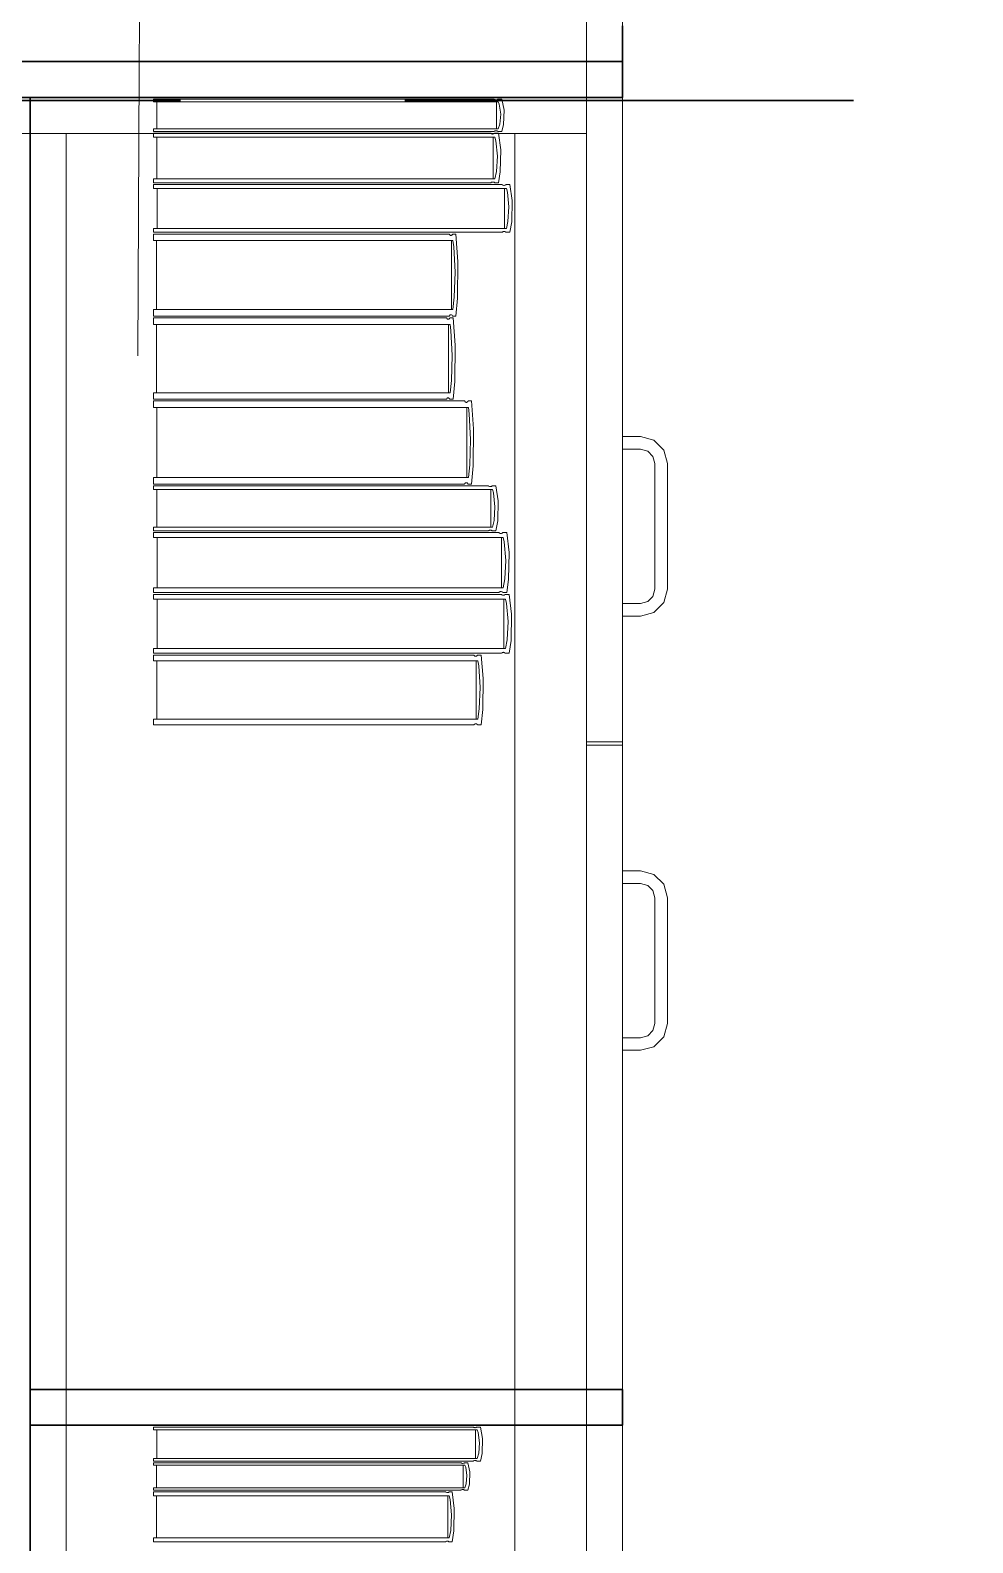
# Model space of a CAD drawing. Header units: inches. Extents: x -19 to 5698, y -728 to 92.
# Drawn here: x 294.159 to 294.684, y 9.007 to 9.85 of the extents above; entities that cross this region are included whole.
import ezdxf

# ---------------------------------------------------------------- set-up
doc = ezdxf.new("R2010")
doc.units = ezdxf.units.IN
doc.header["$MEASUREMENT"] = 0
doc.set_wipeout_variables(frame=1)
for name, pattern in [('HIDDEN', [0.375, 0.25, -0.125]), ('RAYITAS', [0.375, 0.25, -0.125]), ('Wipeout_Contour', [1, 0, -1])]:
    doc.linetypes.add(name, pattern=pattern)
for name, color, linetype, lineweight in [('00 conduct tomacorr', 120, 'HIDDEN', 30), ('T-TECHO-E', 150, 'Continuous', 20), ('TOMACORRIENTE', 22, 'RAYITAS', 9)]:
    doc.layers.add(name, color=color, linetype=linetype, lineweight=lineweight)
doc.layers.add('Interior - Mobiliario', color=7, linetype='Continuous')

# ---------------------------------------------------------------- blocks, each defined once
blk = doc.blocks.new('a')
at = {"layer": 'TOMACORRIENTE', "ltscale": 0.05}
h = blk.add_hatch(color=4, dxfattribs=at)
edge = h.paths.add_edge_path()
edge.add_arc((0, 0.0752), 0.02106, 0, 360)
at = {"layer": 'TOMACORRIENTE', "color": 4}
for p, q in [((-0.14553, 0.09625), (-0.0515, 0.09625)), ((-0.09851, 0.09625), (-0.09851, -0.09657)), ((0, 0.09625), (0, -0.09625)), ((0.06232, -0.09625), (0.06232, 0.09625))]:
    blk.add_line(p, q, dxfattribs=at)
blk.add_circle((0, 0.0752), 0.02106, dxfattribs=at)
blk = doc.blocks.new('CABLE 3FACE')
at = {"layer": 'T-TECHO-E', "rotation": 59.94170052614085}
blk.add_blockref('a', (0, 0), dxfattribs=at)

msp = doc.modelspace()

# ---------------------------------------------------------------- linework, layer by layer
at = {"layer": 'Interior - Mobiliario', "color": 175, "linetype": 'Continuous', "lineweight": 30}
msp.add_line((294.15862, 9.81227), (294.13862, 9.81227), dxfattribs=at)
at = {"layer": 'Interior - Mobiliario', "color": 175, "linetype": 'Continuous', "lineweight": 13}
for p, q in [((294.15862, 9.81227), (294.13862, 9.81227)), ((294.15862, 9.81227), (294.15862, 8.35227)), ((294.46862, 9.81227), (294.15862, 9.81227)), ((294.46862, 8.35227), (294.46862, 9.81227)), ((294.42234, 9.79732), (294.42258, 9.80531)), ((294.42023, 9.79751), (294.41934, 9.79483)), ((294.42072, 9.80301), (294.42023, 9.79751)), ((294.42128, 9.7934), (294.42234, 9.79732)), ((294.17862, 9.79227), (294.13862, 9.79227)), ((294.42862, 9.79227), (294.17862, 9.79227)), ((294.41934, 9.79483), (294.22728, 9.79483)), ((294.22728, 9.79483), (294.22728, 9.7934)), ((294.22728, 9.7934), (294.41702, 9.7934)), ((294.41522, 9.7924), (294.22728, 9.7924)), ((294.22728, 9.7924), (294.22728, 9.79019)), ((294.22728, 9.79019), (294.41751, 9.79019)), ((294.2292, 9.79019), (294.2292, 9.76695)), ((294.41533, 9.79229), (294.41522, 9.7924)), ((294.41557, 9.79213), (294.41533, 9.79229)), ((294.41583, 9.79201), (294.41557, 9.79213)), ((294.41611, 9.79194), (294.41583, 9.79201)), ((294.41639, 9.79194), (294.41611, 9.79194)), ((294.41667, 9.79199), (294.41639, 9.79194)), ((294.41655, 9.76695), (294.41655, 9.79019)), ((294.41694, 9.79209), (294.41667, 9.79199)), ((294.41719, 9.79225), (294.41694, 9.79209)), ((294.41702, 9.7934), (294.41718, 9.7935)), ((294.41718, 9.7935), (294.41743, 9.7936)), ((294.41735, 9.7924), (294.41719, 9.79225)), ((294.41944, 9.7924), (294.41735, 9.7924)), ((294.41743, 9.7936), (294.4177, 9.79367)), ((294.41751, 9.79019), (294.41808, 9.78809)), ((294.4177, 9.79367), (294.41798, 9.7937)), ((294.41798, 9.7937), (294.41827, 9.7937)), ((294.41808, 9.78809), (294.41889, 9.77961)), ((294.41827, 9.7937), (294.41855, 9.79365)), ((294.41855, 9.79365), (294.41882, 9.79358)), ((294.41882, 9.79358), (294.41906, 9.79347)), ((294.41906, 9.79347), (294.41917, 9.7934)), ((294.41917, 9.7934), (294.42128, 9.7934)), ((294.42073, 9.78317), (294.41944, 9.7924)), ((294.46862, 9.79227), (294.42862, 9.79227)), ((294.41889, 9.77961), (294.4184, 9.77109)), ((294.42049, 9.7708), (294.42073, 9.78317)), ((294.4184, 9.77109), (294.41751, 9.76695)), ((294.41944, 9.76473), (294.42049, 9.7708)), ((294.41751, 9.76695), (294.22728, 9.76695)), ((294.22728, 9.76695), (294.22728, 9.76473)), ((294.22728, 9.76473), (294.41522, 9.76473)), ((294.4215, 9.76373), (294.22728, 9.76373)), ((294.22728, 9.76373), (294.22728, 9.76161)), ((294.22728, 9.76161), (294.42387, 9.76161)), ((294.22926, 9.76161), (294.22926, 9.73929)), ((294.41522, 9.76473), (294.41538, 9.76488)), ((294.41538, 9.76488), (294.41562, 9.76504)), ((294.41562, 9.76504), (294.41589, 9.76514)), ((294.41589, 9.76514), (294.41617, 9.76519)), ((294.41617, 9.76519), (294.41646, 9.76519)), ((294.41646, 9.76519), (294.41673, 9.76512)), ((294.41673, 9.76512), (294.417, 9.76501)), ((294.417, 9.76501), (294.41724, 9.76484)), ((294.41724, 9.76484), (294.41735, 9.76473)), ((294.41735, 9.76473), (294.41944, 9.76473)), ((294.42161, 9.76363), (294.4215, 9.76373)), ((294.42186, 9.76347), (294.42161, 9.76363)), ((294.42213, 9.76335), (294.42186, 9.76347)), ((294.42242, 9.76329), (294.42213, 9.76335)), ((294.42271, 9.76329), (294.42242, 9.76329)), ((294.423, 9.76334), (294.42271, 9.76329)), ((294.42287, 9.73929), (294.42287, 9.76161)), ((294.42328, 9.76344), (294.423, 9.76334)), ((294.42353, 9.76359), (294.42328, 9.76344)), ((294.4237, 9.76373), (294.42353, 9.76359)), ((294.42585, 9.76373), (294.4237, 9.76373)), ((294.42387, 9.76161), (294.42446, 9.75959)), ((294.42719, 9.75487), (294.42585, 9.76373)), ((294.42446, 9.75959), (294.42529, 9.75144)), ((294.42694, 9.74299), (294.42719, 9.75487)), ((294.42529, 9.75144), (294.42478, 9.74327)), ((294.42387, 9.73929), (294.22728, 9.73929)), ((294.22728, 9.73929), (294.22728, 9.73716)), ((294.22728, 9.73716), (294.4215, 9.73716)), ((294.39207, 9.73616), (294.22728, 9.73616)), ((294.22728, 9.73616), (294.22728, 9.7325)), ((294.39216, 9.73598), (294.39207, 9.73616)), ((294.39394, 9.73616), (294.3938, 9.73592)), ((294.39577, 9.73616), (294.39394, 9.73616)), ((294.3969, 9.72091), (294.39577, 9.73616)), ((294.4215, 9.73716), (294.42166, 9.7373)), ((294.42166, 9.7373), (294.42191, 9.73746)), ((294.42191, 9.73746), (294.42219, 9.73756)), ((294.42219, 9.73756), (294.42248, 9.73761)), ((294.42248, 9.73761), (294.42277, 9.7376)), ((294.42277, 9.7376), (294.42306, 9.73754)), ((294.42306, 9.73754), (294.42333, 9.73743)), ((294.42333, 9.73743), (294.42358, 9.73726)), ((294.42358, 9.73726), (294.4237, 9.73716)), ((294.4237, 9.73716), (294.42585, 9.73716)), ((294.42478, 9.74327), (294.42387, 9.73929)), ((294.42585, 9.73716), (294.42694, 9.74299)), ((294.22728, 9.7325), (294.39408, 9.7325)), ((294.22896, 9.7325), (294.22896, 9.69409)), ((294.39238, 9.73571), (294.39216, 9.73598)), ((294.39261, 9.73551), (294.39238, 9.73571)), ((294.39285, 9.73541), (294.39261, 9.73551)), ((294.3931, 9.7354), (294.39285, 9.73541)), ((294.39335, 9.73548), (294.3931, 9.7354)), ((294.39324, 9.69409), (294.39324, 9.7325)), ((294.39358, 9.73565), (294.39335, 9.73548)), ((294.3938, 9.73592), (294.39358, 9.73565)), ((294.39408, 9.7325), (294.39458, 9.72904)), ((294.39458, 9.72904), (294.39529, 9.71502)), ((294.39669, 9.70046), (294.3969, 9.72091)), ((294.39529, 9.71502), (294.39486, 9.70094)), ((294.39408, 9.69409), (294.22728, 9.69409)), ((294.22728, 9.69409), (294.22728, 9.69043)), ((294.39486, 9.70094), (294.39408, 9.69409)), ((294.39577, 9.69043), (294.39669, 9.70046)), ((294.22728, 9.69043), (294.39207, 9.69043)), ((294.39054, 9.68943), (294.22728, 9.68943)), ((294.22728, 9.68943), (294.22728, 9.68581)), ((294.22728, 9.68581), (294.39253, 9.68581)), ((294.22895, 9.68581), (294.22895, 9.64777)), ((294.39063, 9.68926), (294.39054, 9.68943)), ((294.39084, 9.68898), (294.39063, 9.68926)), ((294.39107, 9.68879), (294.39084, 9.68898)), ((294.39131, 9.68869), (294.39107, 9.68879)), ((294.39156, 9.68868), (294.39131, 9.68869)), ((294.3918, 9.68876), (294.39156, 9.68868)), ((294.3917, 9.64777), (294.3917, 9.68581)), ((294.39203, 9.68893), (294.3918, 9.68876)), ((294.39225, 9.68919), (294.39203, 9.68893)), ((294.39207, 9.69043), (294.39221, 9.69068)), ((294.39221, 9.69068), (294.39243, 9.69094)), ((294.39239, 9.68943), (294.39225, 9.68919)), ((294.3942, 9.68943), (294.39239, 9.68943)), ((294.39243, 9.69094), (294.39266, 9.69111)), ((294.39253, 9.68581), (294.39303, 9.68238)), ((294.39266, 9.69111), (294.39291, 9.6912)), ((294.39291, 9.6912), (294.39316, 9.69119)), ((294.39316, 9.69119), (294.3934, 9.69108)), ((294.3934, 9.69108), (294.39363, 9.69089)), ((294.39363, 9.69089), (294.39384, 9.69061)), ((294.39384, 9.69061), (294.39394, 9.69043)), ((294.39394, 9.69043), (294.39577, 9.69043)), ((294.39532, 9.67433), (294.3942, 9.68943)), ((294.39303, 9.68238), (294.39372, 9.66849)), ((294.39511, 9.65408), (294.39532, 9.67433)), ((294.39372, 9.66849), (294.3933, 9.65455)), ((294.3933, 9.65455), (294.39253, 9.64777)), ((294.3942, 9.64415), (294.39511, 9.65408)), ((294.39253, 9.64777), (294.22728, 9.64777)), ((294.22728, 9.64777), (294.22728, 9.64415)), ((294.22728, 9.64415), (294.39054, 9.64415)), ((294.39054, 9.64415), (294.39067, 9.64439)), ((294.39067, 9.64439), (294.39089, 9.64465)), ((294.39089, 9.64465), (294.39112, 9.64482)), ((294.39112, 9.64482), (294.39137, 9.64491)), ((294.39137, 9.64491), (294.39161, 9.6449)), ((294.39161, 9.6449), (294.39185, 9.64479)), ((294.39185, 9.64479), (294.39208, 9.6446)), ((294.39208, 9.6446), (294.39229, 9.64433)), ((294.39229, 9.64433), (294.39239, 9.64415)), ((294.39239, 9.64415), (294.3942, 9.64415)), ((294.40058, 9.64315), (294.22728, 9.64315)), ((294.22728, 9.64315), (294.22728, 9.63945)), ((294.22728, 9.63945), (294.4027, 9.63945)), ((294.22905, 9.63945), (294.22905, 9.60055)), ((294.40068, 9.64297), (294.40058, 9.64315)), ((294.40091, 9.64269), (294.40068, 9.64297)), ((294.40115, 9.64249), (294.40091, 9.64269)), ((294.40141, 9.64239), (294.40115, 9.64249)), ((294.40167, 9.64238), (294.40141, 9.64239)), ((294.40192, 9.64246), (294.40167, 9.64238)), ((294.40181, 9.60055), (294.40181, 9.63945)), ((294.40217, 9.64264), (294.40192, 9.64246)), ((294.4024, 9.6429), (294.40217, 9.64264)), ((294.40255, 9.64315), (294.4024, 9.6429)), ((294.40447, 9.64315), (294.40255, 9.64315)), ((294.4027, 9.63945), (294.40323, 9.63593)), ((294.40323, 9.63593), (294.40397, 9.62173)), ((294.40566, 9.62771), (294.40447, 9.64315)), ((294.40544, 9.607), (294.40566, 9.62771)), ((294.40397, 9.62173), (294.40351, 9.60748)), ((294.49862, 9.62327), (294.48862, 9.62327)), ((294.48862, 9.62327), (294.48862, 9.61627)), ((294.50612, 9.62126), (294.49862, 9.62327)), ((294.51161, 9.61577), (294.50612, 9.62126)), ((294.48862, 9.61627), (294.49862, 9.61627)), ((294.49862, 9.61627), (294.50262, 9.6152)), ((294.50262, 9.6152), (294.50555, 9.61227)), ((294.50555, 9.61227), (294.50662, 9.60827)), ((294.51362, 9.60827), (294.51161, 9.61577)), ((294.40351, 9.60748), (294.4027, 9.60055)), ((294.40447, 9.59684), (294.40544, 9.607)), ((294.50662, 9.60827), (294.50662, 9.53827)), ((294.51362, 9.53827), (294.51362, 9.60827)), ((294.4027, 9.60055), (294.22728, 9.60055)), ((294.22728, 9.60055), (294.22728, 9.59684)), ((294.22728, 9.59684), (294.40058, 9.59684)), ((294.41385, 9.59584), (294.22728, 9.59584)), ((294.22728, 9.59584), (294.22728, 9.59384)), ((294.22728, 9.59384), (294.41613, 9.59384)), ((294.22919, 9.59384), (294.22919, 9.57279)), ((294.40058, 9.59684), (294.40073, 9.59709)), ((294.40073, 9.59709), (294.40096, 9.59735)), ((294.40096, 9.59735), (294.4012, 9.59753)), ((294.4012, 9.59753), (294.40146, 9.59762)), ((294.40146, 9.59762), (294.40172, 9.5976)), ((294.40172, 9.5976), (294.40198, 9.5975)), ((294.40198, 9.5975), (294.40222, 9.5973)), ((294.40222, 9.5973), (294.40245, 9.59702)), ((294.40245, 9.59702), (294.40255, 9.59684)), ((294.40255, 9.59684), (294.40447, 9.59684)), ((294.41396, 9.59574), (294.41385, 9.59584)), ((294.4142, 9.59559), (294.41396, 9.59574)), ((294.41446, 9.59549), (294.4142, 9.59559)), ((294.41473, 9.59543), (294.41446, 9.59549)), ((294.41502, 9.59542), (294.41473, 9.59543)), ((294.41529, 9.59547), (294.41502, 9.59542)), ((294.41518, 9.57279), (294.41518, 9.59384)), ((294.41556, 9.59556), (294.41529, 9.59547)), ((294.41581, 9.59571), (294.41556, 9.59556)), ((294.41596, 9.59584), (294.41581, 9.59571)), ((294.41804, 9.59584), (294.41596, 9.59584)), ((294.41613, 9.59384), (294.41669, 9.59194)), ((294.41932, 9.58748), (294.41804, 9.59584)), ((294.41669, 9.59194), (294.41749, 9.58425)), ((294.41908, 9.57628), (294.41932, 9.58748)), ((294.41701, 9.57654), (294.41613, 9.57279)), ((294.41749, 9.58425), (294.41701, 9.57654)), ((294.41804, 9.57078), (294.41908, 9.57628)), ((294.41613, 9.57279), (294.22728, 9.57279)), ((294.22728, 9.57279), (294.22728, 9.57078)), ((294.22728, 9.57078), (294.41385, 9.57078)), ((294.41976, 9.56978), (294.22728, 9.56978)), ((294.22728, 9.56978), (294.22728, 9.56711)), ((294.41385, 9.57078), (294.41401, 9.57092)), ((294.41401, 9.57092), (294.41425, 9.57106)), ((294.41425, 9.57106), (294.41452, 9.57116)), ((294.41452, 9.57116), (294.4148, 9.5712)), ((294.4148, 9.5712), (294.41508, 9.5712)), ((294.41508, 9.5712), (294.41535, 9.57114)), ((294.41535, 9.57114), (294.41562, 9.57103)), ((294.41562, 9.57103), (294.41586, 9.57088)), ((294.41586, 9.57088), (294.41596, 9.57078)), ((294.41596, 9.57078), (294.41804, 9.57078)), ((294.41987, 9.56965), (294.41976, 9.56978)), ((294.42012, 9.56945), (294.41987, 9.56965)), ((294.42039, 9.56931), (294.42012, 9.56945)), ((294.42067, 9.56923), (294.42039, 9.56931)), ((294.42096, 9.56922), (294.42067, 9.56923)), ((294.42125, 9.56929), (294.42096, 9.56922)), ((294.42152, 9.56941), (294.42125, 9.56929)), ((294.42178, 9.5696), (294.42152, 9.56941)), ((294.42194, 9.56978), (294.42178, 9.5696)), ((294.42408, 9.56978), (294.42194, 9.56978)), ((294.4254, 9.55865), (294.42408, 9.56978)), ((294.22728, 9.56711), (294.42211, 9.56711)), ((294.22925, 9.56711), (294.22925, 9.53906)), ((294.42113, 9.53906), (294.42113, 9.56711)), ((294.42211, 9.56711), (294.4227, 9.56458)), ((294.4227, 9.56458), (294.42352, 9.55434)), ((294.42352, 9.55434), (294.42302, 9.54406)), ((294.42516, 9.54371), (294.4254, 9.55865)), ((294.42302, 9.54406), (294.42211, 9.53906)), ((294.42408, 9.53639), (294.42516, 9.54371)), ((294.42211, 9.53906), (294.22728, 9.53906)), ((294.22728, 9.53906), (294.22728, 9.53639)), ((294.22728, 9.53639), (294.41976, 9.53639)), ((294.42104, 9.53539), (294.22728, 9.53539)), ((294.22728, 9.53539), (294.22728, 9.53276)), ((294.41976, 9.53639), (294.41992, 9.53657)), ((294.41992, 9.53657), (294.42018, 9.53676)), ((294.42018, 9.53676), (294.42045, 9.53688)), ((294.42045, 9.53688), (294.42074, 9.53695)), ((294.42074, 9.53695), (294.42103, 9.53694)), ((294.42103, 9.53694), (294.42131, 9.53686)), ((294.42115, 9.53526), (294.42104, 9.53539)), ((294.4214, 9.53506), (294.42115, 9.53526)), ((294.42131, 9.53686), (294.42158, 9.53672)), ((294.42167, 9.53492), (294.4214, 9.53506)), ((294.42158, 9.53672), (294.42183, 9.53652)), ((294.42196, 9.53485), (294.42167, 9.53492)), ((294.42183, 9.53652), (294.42194, 9.53639)), ((294.42194, 9.53639), (294.42408, 9.53639)), ((294.42225, 9.53484), (294.42196, 9.53485)), ((294.42254, 9.5349), (294.42225, 9.53484)), ((294.42282, 9.53502), (294.42254, 9.5349)), ((294.42307, 9.53521), (294.42282, 9.53502)), ((294.42324, 9.53539), (294.42307, 9.53521)), ((294.42539, 9.53539), (294.42324, 9.53539)), ((294.42672, 9.52443), (294.42539, 9.53539)), ((294.50555, 9.53427), (294.50262, 9.53134)), ((294.50662, 9.53827), (294.50555, 9.53427)), ((294.51161, 9.53077), (294.51362, 9.53827)), ((294.22728, 9.53276), (294.42341, 9.53276)), ((294.22926, 9.53276), (294.22926, 9.50515)), ((294.42242, 9.50515), (294.42242, 9.53276)), ((294.42341, 9.53276), (294.424, 9.53026)), ((294.424, 9.53026), (294.42482, 9.52019)), ((294.48862, 9.53027), (294.48862, 9.52327)), ((294.49862, 9.53027), (294.48862, 9.53027)), ((294.50262, 9.53134), (294.49862, 9.53027)), ((294.50612, 9.52528), (294.51161, 9.53077)), ((294.42482, 9.52019), (294.42432, 9.51007)), ((294.42647, 9.50973), (294.42672, 9.52443)), ((294.48862, 9.52327), (294.49862, 9.52327)), ((294.49862, 9.52327), (294.50612, 9.52528)), ((294.42432, 9.51007), (294.42341, 9.50515)), ((294.42539, 9.50252), (294.42647, 9.50973)), ((294.42341, 9.50515), (294.22728, 9.50515)), ((294.22728, 9.50515), (294.22728, 9.50252)), ((294.22728, 9.50252), (294.42104, 9.50252)), ((294.4058, 9.50152), (294.22728, 9.50152)), ((294.22728, 9.50152), (294.22728, 9.49841)), ((294.40591, 9.50137), (294.4058, 9.50152)), ((294.40613, 9.50113), (294.40591, 9.50137)), ((294.40639, 9.50097), (294.40613, 9.50113)), ((294.40665, 9.50088), (294.40639, 9.50097)), ((294.40692, 9.50087), (294.40665, 9.50088)), ((294.40718, 9.50094), (294.40692, 9.50087)), ((294.40744, 9.50109), (294.40718, 9.50094)), ((294.40767, 9.50131), (294.40744, 9.50109)), ((294.40783, 9.50152), (294.40767, 9.50131)), ((294.40981, 9.50152), (294.40783, 9.50152)), ((294.41104, 9.48855), (294.40981, 9.50152)), ((294.42104, 9.50252), (294.4212, 9.50269)), ((294.4212, 9.50269), (294.42146, 9.50288)), ((294.42146, 9.50288), (294.42174, 9.50301)), ((294.42174, 9.50301), (294.42202, 9.50307)), ((294.42202, 9.50307), (294.42232, 9.50306)), ((294.42232, 9.50306), (294.4226, 9.50298)), ((294.4226, 9.50298), (294.42288, 9.50284)), ((294.42288, 9.50284), (294.42313, 9.50265)), ((294.42313, 9.50265), (294.42324, 9.50252)), ((294.42324, 9.50252), (294.42539, 9.50252)), ((294.22728, 9.49841), (294.40798, 9.49841)), ((294.2291, 9.49841), (294.2291, 9.46576)), ((294.40707, 9.46576), (294.40707, 9.49841)), ((294.40798, 9.49841), (294.40853, 9.49546)), ((294.40853, 9.49546), (294.40929, 9.48354)), ((294.40929, 9.48354), (294.40882, 9.47158)), ((294.41081, 9.47117), (294.41104, 9.48855)), ((294.40882, 9.47158), (294.40798, 9.46576)), ((294.40981, 9.46265), (294.41081, 9.47117)), ((294.40798, 9.46576), (294.22728, 9.46576)), ((294.22728, 9.46576), (294.22728, 9.46265)), ((294.22728, 9.46265), (294.4058, 9.46265)), ((294.4058, 9.46265), (294.40595, 9.46285)), ((294.40595, 9.46285), (294.40619, 9.46308)), ((294.40619, 9.46308), (294.40644, 9.46322)), ((294.40644, 9.46322), (294.40671, 9.4633)), ((294.40671, 9.4633), (294.40698, 9.46329)), ((294.40698, 9.46329), (294.40724, 9.4632)), ((294.40724, 9.4632), (294.40749, 9.46303)), ((294.40749, 9.46303), (294.40772, 9.4628)), ((294.40772, 9.4628), (294.40783, 9.46265)), ((294.40783, 9.46265), (294.40981, 9.46265)), ((294.48862, 9.45327), (294.46862, 9.45327)), ((294.48862, 9.45127), (294.46862, 9.45127)), ((294.48862, 9.38127), (294.49862, 9.38127)), ((294.48862, 9.37427), (294.48862, 9.38127)), ((294.49862, 9.37427), (294.48862, 9.37427)), ((294.49862, 9.38127), (294.50612, 9.37926)), ((294.50262, 9.3732), (294.49862, 9.37427)), ((294.50612, 9.37926), (294.51161, 9.37377)), ((294.51161, 9.37377), (294.51362, 9.36627)), ((294.50555, 9.37027), (294.50262, 9.3732)), ((294.50662, 9.36627), (294.50555, 9.37027)), ((294.50662, 9.29627), (294.50662, 9.36627)), ((294.51362, 9.36627), (294.51362, 9.29627)), ((294.50262, 9.28934), (294.50555, 9.29227)), ((294.50555, 9.29227), (294.50662, 9.29627)), ((294.51362, 9.29627), (294.51161, 9.28877)), ((294.48862, 9.28827), (294.49862, 9.28827)), ((294.48862, 9.28127), (294.48862, 9.28827)), ((294.49862, 9.28127), (294.48862, 9.28127)), ((294.49862, 9.28827), (294.50262, 9.28934)), ((294.50612, 9.28328), (294.49862, 9.28127)), ((294.51161, 9.28877), (294.50612, 9.28328)), ((294.40894, 9.06251), (294.40848, 9.05668)), ((294.41046, 9.05648), (294.41068, 9.06495)), ((294.40764, 9.05384), (294.22728, 9.05384)), ((294.22728, 9.05384), (294.22728, 9.05232)), ((294.40848, 9.05668), (294.40764, 9.05384)), ((294.40946, 9.05232), (294.41046, 9.05648)), ((294.22728, 9.05232), (294.40546, 9.05232)), ((294.3986, 9.05132), (294.22728, 9.05132)), ((294.22728, 9.05132), (294.22728, 9.05011)), ((294.22728, 9.05011), (294.40069, 9.05011)), ((294.22903, 9.05011), (294.22903, 9.03741)), ((294.3987, 9.05127), (294.3986, 9.05132)), ((294.39892, 9.05117), (294.3987, 9.05127)), ((294.39916, 9.05111), (294.39892, 9.05117)), ((294.39941, 9.05107), (294.39916, 9.05111)), ((294.39967, 9.05107), (294.39941, 9.05107)), ((294.39992, 9.0511), (294.39967, 9.05107)), ((294.39982, 9.03741), (294.39982, 9.05011)), ((294.40017, 9.05116), (294.39992, 9.0511)), ((294.40039, 9.05124), (294.40017, 9.05116)), ((294.40054, 9.05132), (294.40039, 9.05124)), ((294.40244, 9.05132), (294.40054, 9.05132)), ((294.40069, 9.05011), (294.40121, 9.04897)), ((294.40121, 9.04897), (294.40194, 9.04433)), ((294.40362, 9.04628), (294.40244, 9.05132)), ((294.4034, 9.03951), (294.40362, 9.04628)), ((294.40546, 9.05232), (294.40561, 9.05243)), ((294.40561, 9.05243), (294.40585, 9.05253)), ((294.40585, 9.05253), (294.4061, 9.05261)), ((294.4061, 9.05261), (294.40637, 9.05264)), ((294.40637, 9.05264), (294.40664, 9.05264)), ((294.40664, 9.05264), (294.4069, 9.05259)), ((294.4069, 9.05259), (294.40715, 9.05251)), ((294.40715, 9.05251), (294.40738, 9.0524)), ((294.40738, 9.0524), (294.40748, 9.05232)), ((294.40748, 9.05232), (294.40946, 9.05232)), ((294.40069, 9.03741), (294.22728, 9.03741)), ((294.22728, 9.03741), (294.22728, 9.0362)), ((294.4015, 9.03967), (294.40069, 9.03741)), ((294.40194, 9.04433), (294.4015, 9.03967)), ((294.40244, 9.0362), (294.4034, 9.03951)), ((294.22728, 9.0362), (294.3986, 9.0362)), ((294.39011, 9.0352), (294.22728, 9.0352)), ((294.22728, 9.0352), (294.22728, 9.03297)), ((294.22728, 9.03297), (294.39209, 9.03297)), ((294.22894, 9.03297), (294.22894, 9.00955)), ((294.3902, 9.03509), (294.39011, 9.0352)), ((294.39041, 9.03492), (294.3902, 9.03509)), ((294.39064, 9.0348), (294.39041, 9.03492)), ((294.39088, 9.03474), (294.39064, 9.0348)), ((294.39112, 9.03473), (294.39088, 9.03474)), ((294.39137, 9.03478), (294.39112, 9.03473)), ((294.39126, 9.00955), (294.39126, 9.03297)), ((294.3916, 9.03489), (294.39137, 9.03478)), ((294.39181, 9.03505), (294.3916, 9.03489)), ((294.39195, 9.0352), (294.39181, 9.03505)), ((294.39376, 9.0352), (294.39195, 9.0352)), ((294.39209, 9.03297), (294.39259, 9.03085)), ((294.39259, 9.03085), (294.39328, 9.0223)), ((294.39488, 9.0259), (294.39376, 9.0352)), ((294.3986, 9.0362), (294.39874, 9.03628)), ((294.39874, 9.03628), (294.39897, 9.03636)), ((294.39897, 9.03636), (294.39921, 9.03642)), ((294.39921, 9.03642), (294.39947, 9.03645)), ((294.39947, 9.03645), (294.39973, 9.03645)), ((294.39973, 9.03645), (294.39998, 9.03641)), ((294.39998, 9.03641), (294.40022, 9.03635)), ((294.40022, 9.03635), (294.40044, 9.03626)), ((294.40044, 9.03626), (294.40054, 9.0362)), ((294.40054, 9.0362), (294.40244, 9.0362)), ((294.39328, 9.0223), (294.39286, 9.01372)), ((294.39467, 9.01343), (294.39488, 9.0259)), ((294.39286, 9.01372), (294.39209, 9.00955)), ((294.39376, 9.00732), (294.39467, 9.01343)), ((294.39209, 9.00955), (294.22728, 9.00955)), ((294.22728, 9.00955), (294.22728, 9.00732)), ((294.22728, 9.00732), (294.39011, 9.00732)), ((294.39011, 9.00732), (294.39024, 9.00747)), ((294.39024, 9.00747), (294.39046, 9.00763)), ((294.39046, 9.00763), (294.39069, 9.00773)), ((294.39069, 9.00773), (294.39093, 9.00778)), ((294.39093, 9.00778), (294.39118, 9.00778)), ((294.39118, 9.00778), (294.39142, 9.00771)), ((294.39142, 9.00771), (294.39165, 9.00759)), ((294.39165, 9.00759), (294.39186, 9.00742)), ((294.39186, 9.00742), (294.39195, 9.00732)), ((294.39195, 9.00732), (294.39376, 9.00732))]:
    msp.add_line(p, q, dxfattribs=at)

# ---------------------------------------------------------------- next in the draw order: wipeouts: each hides what was drawn before it
at = {"color": 254, "linetype": 'Wipeout_Contour', "lineweight": 0, "ltscale": 9716.070656}
msp.add_wipeout([(294.48862, 9.07227), (294.48862, 9.09227), (294.15862, 9.09227), (294.15862, 9.07227)], dxfattribs=at).dxf.layer = 'Interior - Mobiliario'

# ---------------------------------------------------------------- next in the draw order: linework, layer by layer
at = {"layer": 'Interior - Mobiliario', "color": 175, "linetype": 'Continuous', "lineweight": 30}
for p, q in [((294.15862, 9.81227), (294.15862, 8.35227)), ((294.48862, 9.09227), (294.15862, 9.09227)), ((294.15862, 9.09227), (294.15862, 9.07227)), ((294.48862, 9.09227), (294.48862, 9.07227)), ((294.48862, 9.07227), (294.15862, 9.07227))]:
    msp.add_line(p, q, dxfattribs=at)
at = {"layer": 'Interior - Mobiliario', "color": 175, "linetype": 'Continuous', "lineweight": 13}
for p, q in [((294.15862, 8.35227), (294.15862, 9.81227)), ((294.17862, 8.37227), (294.17862, 9.79227)), ((294.42862, 9.79227), (294.42862, 8.37227)), ((294.46862, 8.37227), (294.46862, 9.79227)), ((294.46862, 9.09227), (294.46862, 9.45127)), ((294.48862, 9.09227), (294.48862, 9.45127)), ((294.15862, 9.09227), (294.15862, 9.07227)), ((294.48862, 9.09227), (294.15862, 9.09227)), ((294.15862, 9.09227), (294.15862, 9.07227)), ((294.48862, 9.09227), (294.15862, 9.09227)), ((294.48862, 9.09227), (294.46862, 9.09227)), ((294.48862, 9.07227), (294.48862, 9.09227)), ((294.48862, 9.07227), (294.48862, 9.09227)), ((294.15862, 9.07227), (294.48862, 9.07227)), ((294.15862, 9.07227), (294.48862, 9.07227)), ((294.40546, 9.07127), (294.22728, 9.07127)), ((294.22728, 9.07127), (294.22728, 9.06975)), ((294.40556, 9.0712), (294.40546, 9.07127)), ((294.40579, 9.07108), (294.40556, 9.0712)), ((294.40604, 9.071), (294.40579, 9.07108)), ((294.40631, 9.07096), (294.40604, 9.071)), ((294.40658, 9.07095), (294.40631, 9.07096)), ((294.40684, 9.07099), (294.40658, 9.07095)), ((294.4071, 9.07106), (294.40684, 9.07099)), ((294.40733, 9.07117), (294.4071, 9.07106)), ((294.40748, 9.07127), (294.40733, 9.07117)), ((294.40946, 9.07127), (294.40748, 9.07127)), ((294.41068, 9.06495), (294.40946, 9.07127)), ((294.46862, 9.07227), (294.46862, 8.71327)), ((294.48862, 9.07227), (294.46862, 9.07227)), ((294.48862, 9.07227), (294.48862, 8.71327)), ((294.22728, 9.06975), (294.40764, 9.06975)), ((294.2291, 9.06975), (294.2291, 9.05384)), ((294.40673, 9.05384), (294.40673, 9.06975)), ((294.40764, 9.06975), (294.40818, 9.06832)), ((294.40818, 9.06832), (294.40894, 9.06251))]:
    msp.add_line(p, q, dxfattribs=at)

# ---------------------------------------------------------------- next in the draw order: wipeouts: each hides what was drawn before it
at = {"color": 254, "linetype": 'Wipeout_Contour', "lineweight": 0, "ltscale": 9716.042175}
msp.add_wipeout([(294.48862, 9.81227), (294.48862, 9.83227), (294.13862, 9.83227), (294.13862, 9.81227)], dxfattribs=at).dxf.layer = 'Interior - Mobiliario'

# ---------------------------------------------------------------- next in the draw order: linework, layer by layer
at = {"layer": '00 conduct tomacorr'}
msp.add_line((301.36728, 9.81054, -0.00067), (287.39852, 9.81054, -0.00067), dxfattribs=at)
at = {"layer": 'Interior - Mobiliario', "color": 175, "linetype": 'Continuous', "lineweight": 30}
for p, q in [((294.48862, 9.83227), (294.13862, 9.83227)), ((294.48862, 9.83227), (294.48862, 9.81227)), ((294.48862, 9.81227), (294.13862, 9.81227))]:
    msp.add_line(p, q, dxfattribs=at)
at = {"layer": 'Interior - Mobiliario', "color": 175, "linetype": 'Continuous', "lineweight": 13}
for p, q in [((294.48862, 9.83227), (294.13862, 9.83227)), ((294.46862, 9.83227), (294.13862, 9.83227)), ((294.13862, 9.83227), (294.48862, 9.83227)), ((294.46862, 9.79227), (294.46862, 9.83227)), ((294.48862, 9.81227), (294.48862, 9.83227)), ((294.48862, 9.83227), (294.48862, 8.33227)), ((294.13862, 9.81227), (294.48862, 9.81227)), ((294.48862, 9.81227), (294.13862, 9.81227)), ((294.15862, 9.81227), (294.15862, 8.35227)), ((294.48862, 9.81227), (294.15862, 9.81227)), ((294.15862, 9.81227), (294.15862, 8.35227)), ((294.46862, 9.81227), (294.15862, 9.81227)), ((294.15862, 9.81227), (294.15862, 8.35227)), ((294.46862, 9.81227), (294.15862, 9.81227)), ((294.46862, 8.35227), (294.46862, 9.81227)), ((294.46862, 8.35227), (294.46862, 9.81227)), ((294.46862, 9.81227), (294.46862, 9.45327)), ((294.48862, 9.81227), (294.46862, 9.81227)), ((294.48862, 8.35227), (294.48862, 9.81227)), ((294.48862, 8.35227), (294.48862, 9.81227)), ((294.48862, 9.81227), (294.48862, 9.45327)), ((294.41702, 9.81127), (294.22728, 9.81127)), ((294.22728, 9.81127), (294.22728, 9.80984)), ((294.22728, 9.80984), (294.41934, 9.80984)), ((294.22922, 9.80984), (294.22922, 9.79483)), ((294.41713, 9.8112), (294.41702, 9.81127)), ((294.41737, 9.81109), (294.41713, 9.8112)), ((294.41764, 9.81102), (294.41737, 9.81109)), ((294.41792, 9.81098), (294.41764, 9.81102)), ((294.41821, 9.81097), (294.41792, 9.81098)), ((294.41849, 9.811), (294.41821, 9.81097)), ((294.41837, 9.79483), (294.41837, 9.80984)), ((294.41876, 9.81107), (294.41849, 9.811)), ((294.41901, 9.81117), (294.41876, 9.81107)), ((294.41917, 9.81127), (294.41901, 9.81117)), ((294.42128, 9.81127), (294.41917, 9.81127)), ((294.41934, 9.80984), (294.41991, 9.80849)), ((294.41991, 9.80849), (294.42072, 9.80301)), ((294.42258, 9.80531), (294.42128, 9.81127))]:
    msp.add_line(p, q, dxfattribs=at)

# ---------------------------------------------------------------- next in the draw order: wipeouts: each hides what was drawn before it
at = {"color": 254, "linetype": 'Wipeout_Contour', "lineweight": 0, "ltscale": 9716.042499}
msp.add_wipeout([(294.48862, 9.85227), (294.13862, 9.85227), (294.13862, 9.83227), (294.48862, 9.83227)], dxfattribs=at).dxf.layer = 'Interior - Mobiliario'

# ---------------------------------------------------------------- next in the draw order: linework, layer by layer
at = {"layer": 'Interior - Mobiliario', "color": 175, "linetype": 'Continuous', "lineweight": 13}
for p, q in [((294.48862, 9.83227), (294.48862, 11.33227)), ((294.46862, 9.87227), (294.46862, 9.83227)), ((294.48862, 9.85227), (294.48862, 9.83227)), ((294.48862, 9.83227), (294.13862, 9.83227)), ((294.46862, 9.83227), (294.13862, 9.83227)), ((294.13862, 9.83227), (294.48862, 9.83227))]:
    msp.add_line(p, q, dxfattribs=at)
at = {"layer": 'Interior - Mobiliario', "color": 175, "linetype": 'Continuous', "lineweight": 30}
for q in [(294.48862, 9.85227), (294.13862, 9.83227)]:
    msp.add_line((294.48862, 9.83227), q, dxfattribs=at)

# ---------------------------------------------------------------- next in the draw order: block references
at = {"layer": '00 conduct tomacorr', "xscale": 1.47256122672843, "yscale": 1.47256122672843, "zscale": 1.47256122672843, "rotation": 299.7894777823319}
msp.add_blockref('CABLE 3FACE', (294.12749, 9.81054, -0.00067), dxfattribs=at)

doc.saveas('drawing.dxf')
